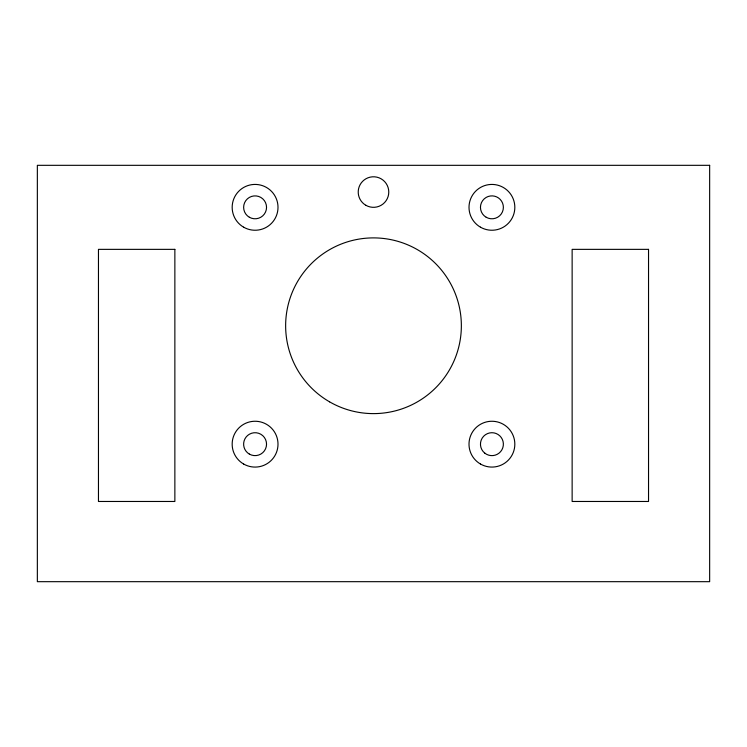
<?xml version="1.0" encoding="UTF-8"?>
<svg xmlns="http://www.w3.org/2000/svg" width="747" height="747" viewBox="0 0 747 747"><rect width="100%" height="100%" fill="white"/><g stroke="black" fill="none" stroke-linecap="round" stroke-linejoin="round"><path stroke-width="1.12" d="M709.65 165.32L37.35 165.32L37.35 581.68L709.65 581.68L709.65 165.32M174.863 249.358L98.464 249.358L98.464 501.47L174.863 501.47L174.863 249.358M648.536 249.358L572.137 249.358L572.137 501.47L648.536 501.47L648.536 249.358M484.906 453.233A11.457 11.457 0 0 0 503.273 445.707A11.457 11.457 0 0 0 487.567 433.568A11.457 11.457 0 0 0 484.906 453.233M249.358 217.256A11.457 11.457 0 0 0 266.539 207.339A11.457 11.457 0 0 0 249.358 197.413A11.457 11.457 0 0 0 249.358 217.256M249.358 454.092A11.457 11.457 0 0 0 266.539 444.166A11.457 11.457 0 0 0 249.358 434.24A11.457 11.457 0 0 0 249.358 454.092M480.461 227.181A22.924 22.924 0 0 0 514.832 207.339A22.924 22.924 0 0 0 480.461 187.488A22.924 22.924 0 0 0 480.461 227.181M486.185 217.256A11.457 11.457 0 0 0 503.375 207.339A11.457 11.457 0 0 0 486.185 197.413A11.457 11.457 0 0 0 486.185 217.256M329.567 401.839A87.857 87.857 0 0 0 461.357 325.748A87.857 87.857 0 0 0 329.567 249.666A87.857 87.857 0 0 0 329.567 401.839M480.461 464.018A22.924 22.924 0 0 0 514.832 444.166A22.924 22.924 0 0 0 480.461 424.315A22.924 22.924 0 0 0 480.461 464.018M243.625 227.181A22.924 22.924 0 0 0 278.005 207.339A22.924 22.924 0 0 0 243.625 187.488A22.924 22.924 0 0 0 243.625 227.181M243.625 464.018A22.924 22.924 0 0 0 278.005 444.166A22.924 22.924 0 0 0 243.625 424.315A22.924 22.924 0 0 0 243.625 464.018M365.862 205.285A15.276 15.276 0 0 0 388.776 192.054A15.276 15.276 0 0 0 365.862 178.822A15.276 15.276 0 0 0 365.862 205.285"/></g></svg>
